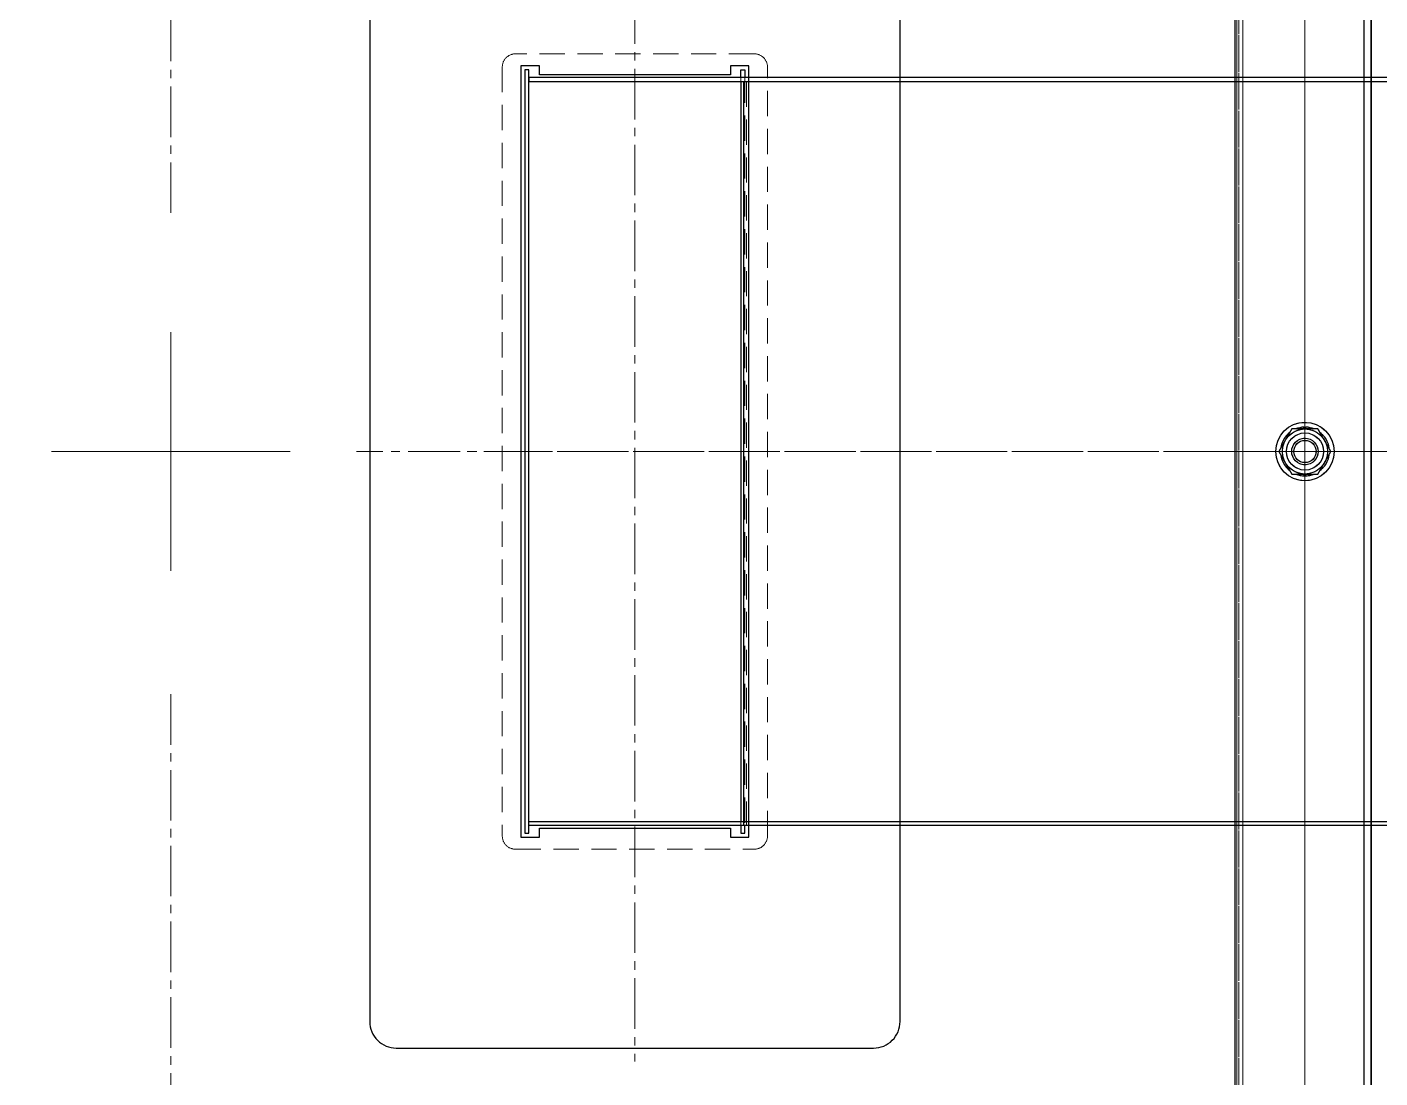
# Model space of a CAD drawing. Header units: millimetres. Extents: x 0 to 51411, y 0 to 16902.
# Drawn here: x 2370 to 2880, y 8215 to 8611 of the extents above; entities that cross this region are included whole.
import ezdxf

# ---------------------------------------------------------------- set-up
doc = ezdxf.new("R2010")
doc.units = ezdxf.units.MM
doc.linetypes.add('CENTER2', pattern=[28.575, 19.05, -3.175, 3.175, -3.175])
doc.linetypes.add('HIDDEN2', pattern=[4.7625, 3.175, -1.5875])
for name, color, linetype, lineweight in [('01_外形線', 7, 'Continuous', 25), ('03_かくれ線', 6, 'HIDDEN2', 13), ('04_中心線', 1, 'CENTER2', 9)]:
    doc.layers.add(name, color=color, linetype=linetype, lineweight=lineweight)
doc.layers.add('10_補助線', color=8, linetype='Continuous', lineweight=13, plot=False)

# ---------------------------------------------------------------- blocks, each defined once
blk = doc.blocks.new('*U539')
at = {"layer": '04_中心線', "color": 0, "linetype": 'CENTER2', "transparency": 16777216}
for p, q in [((0, 1.4), (0, 10.5)), ((-10.5, 0), (-1.4, 0)), ((0, -10.5), (0, -1.4)), ((1.4, 0), (10.5, 0))]:
    blk.add_line(p, q, dxfattribs=at)
at = {"layer": '04_中心線', "color": 0, "linetype": 'Continuous', "transparency": 16777216}
for p, q in [((0, -0.7), (0, 0.7)), ((-0.7, 0), (0.7, 0))]:
    blk.add_line(p, q, dxfattribs=at)
blk = doc.blocks.new('*U516')
at = {"layer": '04_中心線', "color": 0, "linetype": 'CENTER2', "transparency": 16777216}
for p, q in [((0, 2.2), (0, 11.59)), ((-11.59, 0), (-2.2, 0)), ((2.2, 0), (11.59, 0)), ((0, -11.59), (0, -2.2))]:
    blk.add_line(p, q, dxfattribs=at)
at = {"layer": '04_中心線', "color": 0, "linetype": 'Continuous', "transparency": 16777216}
for p, q in [((-1.1, 0), (1.1, 0)), ((0, -1.1), (0, 1.1))]:
    blk.add_line(p, q, dxfattribs=at)
blk = doc.blocks.new('*U533')
at = {"layer": '04_中心線', "color": 0, "linetype": 'CENTER2', "transparency": 16777216}
for p, q in [((0, 90), (0, 453.5)), ((90, 0), (453.5, 0)), ((0, -453.5), (0, -90))]:
    blk.add_line(p, q, dxfattribs=at)
at = {"layer": '04_中心線', "color": 0, "linetype": 'Continuous', "transparency": 16777216}
for p, q in [((0, -45), (0, 45)), ((-45, 0), (45, 0))]:
    blk.add_line(p, q, dxfattribs=at)
blk = doc.blocks.new('*U562')
at = {"layer": '04_中心線', "color": 0, "linetype": 'CENTER2', "transparency": 16777216}
for p, q in [((0, 1.4), (0, 10.5)), ((-10.5, 0), (-1.4, 0)), ((1.4, 0), (10.5, 0)), ((0, -10.5), (0, -1.4))]:
    blk.add_line(p, q, dxfattribs=at)
at = {"layer": '04_中心線', "color": 0, "linetype": 'Continuous', "transparency": 16777216}
for p, q in [((-0.7, 0), (0.7, 0)), ((0, -0.7), (0, 0.7))]:
    blk.add_line(p, q, dxfattribs=at)
blk = doc.blocks.new('*U520')
at = {"layer": '04_中心線', "color": 0, "linetype": 'CENTER2', "transparency": 16777216}
for p, q in [((0, 2.2), (0, 11.59)), ((-11.59, 0), (-2.2, 0)), ((2.2, 0), (11.59, 0)), ((0, -11.59), (0, -2.2))]:
    blk.add_line(p, q, dxfattribs=at)
at = {"layer": '04_中心線', "color": 0, "linetype": 'Continuous', "transparency": 16777216}
for p, q in [((-1.1, 0), (1.1, 0)), ((0, -1.1), (0, 1.1))]:
    blk.add_line(p, q, dxfattribs=at)

msp = doc.modelspace()

# ---------------------------------------------------------------- linework, layer by layer
at = {"layer": '01_外形線'}
for p, q in [((2876.972, 8000.308), (2876.972, 8901.424)), ((2825.535, 8850.866), (2825.535, 8050.866)), ((2639.296, 8590.366), (2639.296, 8311.366)), ((2640.357, 8309.866), (2640.357, 8590.366))]:
    msp.add_line(p, q, dxfattribs=at)
for points in [[(1984.292, 8000.866), (2864.292, 8000.866, 0.4142136), (2874.292, 8010.866), (2874.292, 8900.866), (1974.292, 8900.866), (1974.292, 8010.866, 0.4142136)], [(2509.292, 8225.866), (2689.292, 8225.866, 0.4142136), (2699.292, 8235.866), (2699.292, 8665.866, 0.4142136), (2689.292, 8675.866), (2509.292, 8675.866, 0.4142136), (2499.292, 8665.866), (2499.292, 8235.866, 0.4142136)]]:
    msp.add_lwpolyline(points, format="xyb", close=True, dxfattribs=at)
for points in [[(2876.972, 8000.308), (2877.035, 8000.245), (2877.035, 8901.487), (2876.972, 8901.424)], [(2639.296, 8591.866), (2639.296, 8594.866), (2640.796, 8594.866), (2640.796, 8591.866)], [(2851.597, 8459.366), (2851.597, 8460.058)], [(2852.347, 8459.366), (2852.347, 8460.058)], [(2639.296, 8309.866), (2639.296, 8306.866), (2640.796, 8306.866), (2640.796, 8309.866)]]:
    msp.add_lwpolyline(points, dxfattribs=at)
for points in [[(2556.292, 8305.366), (2563.292, 8305.366), (2563.292, 8308.866), (2635.292, 8308.866), (2635.292, 8305.366), (2642.292, 8305.366), (2642.292, 8596.366), (2635.292, 8596.366), (2635.292, 8592.866), (2563.292, 8592.866), (2563.292, 8596.366), (2556.292, 8596.366)], [(2559.296, 8306.866), (2559.296, 8594.866), (2557.796, 8594.866), (2557.796, 8306.866)], [(2559.296, 8590.366), (2959.139, 8590.366), (2959.139, 8591.866), (2559.296, 8591.866)], [(2847.064, 8442.366), (2856.879, 8442.366), (2861.787, 8450.866), (2856.879, 8459.366), (2847.064, 8459.366), (2842.157, 8450.866)], [(2559.296, 8311.366), (2959.139, 8311.366), (2959.139, 8309.866), (2559.296, 8309.866)]]:
    msp.add_lwpolyline(points, close=True, dxfattribs=at)
for radius in [11, 8.5, 7, 5, 4.188]:
    msp.add_circle((2851.972, 8450.866), radius, dxfattribs=at)
for start, end in [(92.33607, 112.49498), (67.50502, 87.66393), (127.50502, 172.49498), (7.50502, 52.49498), (187.50502, 232.49498), (307.50502, 352.49498), (247.50502, 292.49498)]:
    msp.add_arc((2851.972, 8450.866), 9.2, start, end, dxfattribs=at)
at = {"layer": '03_かくれ線', "ltscale": 3}
for p, q in [((2827.035, 8850.866), (2827.035, 8050.866)), ((2639.296, 8591.866), (2639.296, 8590.366)), ((2640.796, 8591.866), (2640.796, 8309.866)), ((2641.417, 8590.366), (2641.417, 8309.866)), ((2639.296, 8309.866), (2639.296, 8311.366))]:
    msp.add_line(p, q, dxfattribs=at)
msp.add_lwpolyline([(2876.972, 8901.424), (2830.571, 8855.023, -0.6681786), (2827.035, 8846.487), (2827.035, 8055.245, -0.6681786), (2830.571, 8046.709), (2876.972, 8000.308)], format="xyb", dxfattribs=at)
msp.add_lwpolyline([(2554.292, 8300.866), (2644.292, 8300.866, 0.4142136), (2649.292, 8305.866), (2649.292, 8595.866, 0.4142136), (2644.292, 8600.866), (2554.292, 8600.866, 0.4142136), (2549.292, 8595.866), (2549.292, 8305.866, 0.4142136)], format="xyb", close=True, dxfattribs=at)
msp.add_lwpolyline([(2856.879, 8459.366), (2847.064, 8459.366), (2842.157, 8450.866), (2847.064, 8442.366), (2856.879, 8442.366), (2861.787, 8450.866)], close=True, dxfattribs=at)
for points in [[(2851.597, 8442.366), (2851.597, 8441.674)], [(2852.347, 8442.366), (2852.347, 8441.674)]]:
    msp.add_lwpolyline(points, dxfattribs=at)
for radius in [11, 8.5, 7, 5, 4.188]:
    msp.add_circle((2851.972, 8450.866), radius, dxfattribs=at)
for start, end in [(67.50502, 112.49498), (127.50502, 172.49498), (7.50502, 52.49498), (187.50502, 232.49498), (307.50502, 352.49498), (247.50502, 267.66393), (272.33607, 292.49498)]:
    msp.add_arc((2851.972, 8450.866), 9.2, start, end, dxfattribs=at)
at = {"layer": '04_中心線'}
for p, q in [((2851.972, 8150.866), (2851.972, 8750.866)), ((2851.972, 8750.866), (2851.972, 8023.186)), ((2599.292, 8680.866), (2599.292, 8220.866)), ((2704.292, 8450.866), (2494.292, 8450.866)), ((2547.796, 8450.866), (2959.139, 8450.866)), ((2889.831, 8450.866), (2812.676, 8450.866)), ((2820.694, 8450.866), (2883.012, 8450.866))]:
    msp.add_line(p, q, dxfattribs=at)
at = {"layer": '10_補助線'}
for p, q in [((2828.535, 8854.048), (2828.535, 8048.745)), ((2826.285, 8850.866), (2826.285, 8050.866))]:
    msp.add_line(p, q, dxfattribs=at)

# ---------------------------------------------------------------- block references
at = {"layer": '04_中心線', "linetype": 'CENTER2'}
for name, p in [('*U533', (2424.292, 8450.866)), ('*U516', (2851.972, 8450.866))]:
    msp.add_blockref(name, p, dxfattribs=at)
for name, rotation in [('*U520', 180), ('*U539', 89.99999999999999), ('*U562', 180)]:
    msp.add_blockref(name, (2851.972, 8450.866), dxfattribs=dict(at, rotation=rotation))

doc.saveas('drawing.dxf')
